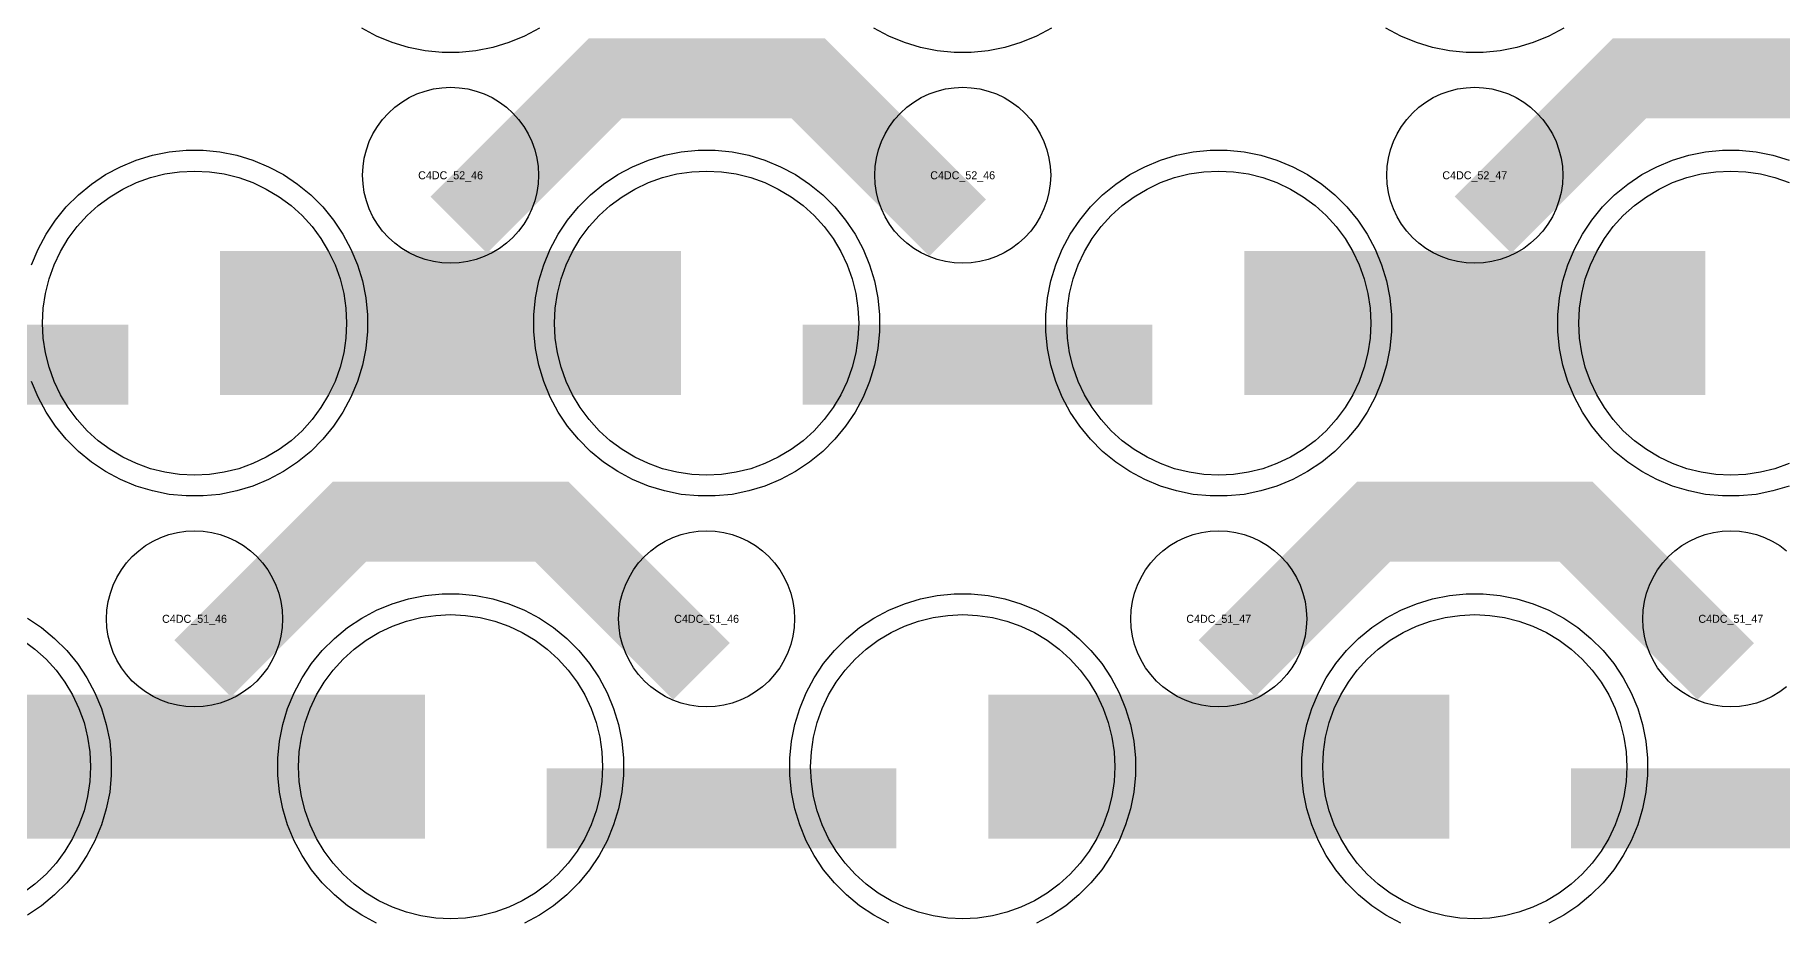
# Model space of a CAD drawing. Extents: x -11880 to 11880, y -14992 to 14992.
# Drawn here: x 2670 to 3216, y -7821 to -7544 of the extents above; entities that cross this region are included whole.
import ezdxf
from ezdxf.enums import TextEntityAlignment as Align

# ---------------------------------------------------------------- set-up
doc = ezdxf.new("R2010")
doc.units = 0
doc.header["$MEASUREMENT"] = 0
for name, color, linetype in [('GDS_775_DT_237', 138, 'CONTINUOUS'), ('RDL1_FS', 34, 'CONTINUOUS'), ('RDL_BS', 160, 'CONTINUOUS')]:
    doc.layers.add(name, color=color, linetype=linetype)

msp = doc.modelspace()

# ---------------------------------------------------------------- linework, layer by layer
at = {"layer": 'RDL1_FS'}
for points in [[(2720, -7681.744), (2715.343, -7681.515), (2710.732, -7680.831), (2706.209, -7679.699), (2701.819, -7678.127), (2697.605, -7676.135), (2693.605, -7673.737), (2689.86, -7670.959), (2686.406, -7667.829), (2683.276, -7664.375), (2680.498, -7660.63), (2678.1, -7656.63), (2676.108, -7652.416), (2674.536, -7648.026), (2673.404, -7643.503), (2672.72, -7638.892), (2672.491, -7634.235), (2672.72, -7629.578), (2673.404, -7624.967), (2674.536, -7620.444), (2676.108, -7616.054), (2678.1, -7611.84), (2680.498, -7607.84), (2683.276, -7604.095), (2686.406, -7600.641), (2689.86, -7597.511), (2693.605, -7594.733), (2697.605, -7592.335), (2701.819, -7590.343), (2706.209, -7588.771), (2710.732, -7587.639), (2715.343, -7586.955), (2720, -7586.726), (2724.657, -7586.955), (2729.268, -7587.639), (2733.791, -7588.771), (2738.181, -7590.343), (2742.395, -7592.335), (2746.395, -7594.733), (2750.14, -7597.511), (2753.594, -7600.641), (2756.724, -7604.095), (2759.502, -7607.84), (2761.9, -7611.84), (2763.892, -7616.054), (2765.464, -7620.444), (2766.596, -7624.967), (2767.28, -7629.578), (2767.509, -7634.235), (2767.28, -7638.892), (2766.596, -7643.503), (2765.464, -7648.026), (2763.892, -7652.416), (2761.9, -7656.63), (2759.502, -7660.63), (2756.724, -7664.375), (2753.594, -7667.829), (2750.14, -7670.959), (2746.395, -7673.737), (2742.395, -7676.135), (2738.181, -7678.127), (2733.791, -7679.699), (2729.268, -7680.831), (2724.657, -7681.515)], [(2880, -7681.744), (2875.343, -7681.515), (2870.732, -7680.831), (2866.209, -7679.699), (2861.819, -7678.127), (2857.605, -7676.135), (2853.605, -7673.737), (2849.86, -7670.959), (2846.406, -7667.829), (2843.276, -7664.375), (2840.498, -7660.63), (2838.1, -7656.63), (2836.108, -7652.416), (2834.536, -7648.026), (2833.404, -7643.503), (2832.72, -7638.892), (2832.491, -7634.235), (2832.72, -7629.578), (2833.404, -7624.967), (2834.536, -7620.444), (2836.108, -7616.054), (2838.1, -7611.84), (2840.498, -7607.84), (2843.276, -7604.095), (2846.406, -7600.641), (2849.86, -7597.511), (2853.605, -7594.733), (2857.605, -7592.335), (2861.819, -7590.343), (2866.209, -7588.771), (2870.732, -7587.639), (2875.343, -7586.955), (2880, -7586.726), (2884.657, -7586.955), (2889.268, -7587.639), (2893.791, -7588.771), (2898.181, -7590.343), (2902.395, -7592.335), (2906.395, -7594.733), (2910.14, -7597.511), (2913.594, -7600.641), (2916.724, -7604.095), (2919.502, -7607.84), (2921.9, -7611.84), (2923.892, -7616.054), (2925.464, -7620.444), (2926.596, -7624.967), (2927.28, -7629.578), (2927.509, -7634.235), (2927.28, -7638.892), (2926.596, -7643.503), (2925.464, -7648.026), (2923.892, -7652.416), (2921.9, -7656.63), (2919.502, -7660.63), (2916.724, -7664.375), (2913.594, -7667.829), (2910.14, -7670.959), (2906.395, -7673.737), (2902.395, -7676.135), (2898.181, -7678.127), (2893.791, -7679.699), (2889.268, -7680.831), (2884.657, -7681.515)], [(3040, -7681.744), (3035.343, -7681.515), (3030.732, -7680.831), (3026.209, -7679.699), (3021.819, -7678.127), (3017.605, -7676.135), (3013.605, -7673.737), (3009.86, -7670.959), (3006.406, -7667.829), (3003.276, -7664.375), (3000.498, -7660.63), (2998.1, -7656.63), (2996.108, -7652.416), (2994.536, -7648.026), (2993.404, -7643.503), (2992.72, -7638.892), (2992.491, -7634.235), (2992.72, -7629.578), (2993.404, -7624.967), (2994.536, -7620.444), (2996.108, -7616.054), (2998.1, -7611.84), (3000.498, -7607.84), (3003.276, -7604.095), (3006.406, -7600.641), (3009.86, -7597.511), (3013.605, -7594.733), (3017.605, -7592.335), (3021.819, -7590.343), (3026.209, -7588.771), (3030.732, -7587.639), (3035.343, -7586.955), (3040, -7586.726), (3044.657, -7586.955), (3049.268, -7587.639), (3053.791, -7588.771), (3058.181, -7590.343), (3062.395, -7592.335), (3066.395, -7594.733), (3070.14, -7597.511), (3073.594, -7600.641), (3076.724, -7604.095), (3079.502, -7607.84), (3081.9, -7611.84), (3083.892, -7616.054), (3085.464, -7620.444), (3086.596, -7624.967), (3087.28, -7629.578), (3087.509, -7634.235), (3087.28, -7638.892), (3086.596, -7643.503), (3085.464, -7648.026), (3083.892, -7652.416), (3081.9, -7656.63), (3079.502, -7660.63), (3076.724, -7664.375), (3073.594, -7667.829), (3070.14, -7670.959), (3066.395, -7673.737), (3062.395, -7676.135), (3058.181, -7678.127), (3053.791, -7679.699), (3049.268, -7680.831), (3044.657, -7681.515)], [(2800, -7820.304), (2795.343, -7820.075), (2790.732, -7819.391), (2786.209, -7818.259), (2781.819, -7816.687), (2777.605, -7814.695), (2773.605, -7812.297), (2769.86, -7809.519), (2766.406, -7806.389), (2763.276, -7802.935), (2760.498, -7799.19), (2758.1, -7795.19), (2756.108, -7790.976), (2754.536, -7786.586), (2753.404, -7782.063), (2752.72, -7777.452), (2752.491, -7772.795), (2752.72, -7768.138), (2753.404, -7763.527), (2754.536, -7759.004), (2756.108, -7754.614), (2758.1, -7750.4), (2760.498, -7746.4), (2763.276, -7742.655), (2766.406, -7739.201), (2769.86, -7736.071), (2773.605, -7733.293), (2777.605, -7730.895), (2781.819, -7728.903), (2786.209, -7727.331), (2790.732, -7726.199), (2795.343, -7725.515), (2800, -7725.286), (2804.657, -7725.515), (2809.268, -7726.199), (2813.791, -7727.331), (2818.181, -7728.903), (2822.395, -7730.895), (2826.395, -7733.293), (2830.14, -7736.071), (2833.594, -7739.201), (2836.724, -7742.655), (2839.502, -7746.4), (2841.9, -7750.4), (2843.892, -7754.614), (2845.464, -7759.004), (2846.596, -7763.527), (2847.28, -7768.138), (2847.509, -7772.795), (2847.28, -7777.452), (2846.596, -7782.063), (2845.464, -7786.586), (2843.892, -7790.976), (2841.9, -7795.19), (2839.502, -7799.19), (2836.724, -7802.935), (2833.594, -7806.389), (2830.14, -7809.519), (2826.395, -7812.297), (2822.395, -7814.695), (2818.181, -7816.687), (2813.791, -7818.259), (2809.268, -7819.391), (2804.657, -7820.075)], [(2960, -7820.304), (2955.343, -7820.075), (2950.732, -7819.391), (2946.209, -7818.259), (2941.819, -7816.687), (2937.605, -7814.695), (2933.605, -7812.297), (2929.86, -7809.519), (2926.406, -7806.389), (2923.276, -7802.935), (2920.498, -7799.19), (2918.1, -7795.19), (2916.108, -7790.976), (2914.536, -7786.586), (2913.404, -7782.063), (2912.72, -7777.452), (2912.491, -7772.795), (2912.72, -7768.138), (2913.404, -7763.527), (2914.536, -7759.004), (2916.108, -7754.614), (2918.1, -7750.4), (2920.498, -7746.4), (2923.276, -7742.655), (2926.406, -7739.201), (2929.86, -7736.071), (2933.605, -7733.293), (2937.605, -7730.895), (2941.819, -7728.903), (2946.209, -7727.331), (2950.732, -7726.199), (2955.343, -7725.515), (2960, -7725.286), (2964.657, -7725.515), (2969.268, -7726.199), (2973.791, -7727.331), (2978.181, -7728.903), (2982.395, -7730.895), (2986.395, -7733.293), (2990.14, -7736.071), (2993.594, -7739.201), (2996.724, -7742.655), (2999.502, -7746.4), (3001.9, -7750.4), (3003.892, -7754.614), (3005.464, -7759.004), (3006.596, -7763.527), (3007.28, -7768.138), (3007.509, -7772.795), (3007.28, -7777.452), (3006.596, -7782.063), (3005.464, -7786.586), (3003.892, -7790.976), (3001.9, -7795.19), (2999.502, -7799.19), (2996.724, -7802.935), (2993.594, -7806.389), (2990.14, -7809.519), (2986.395, -7812.297), (2982.395, -7814.695), (2978.181, -7816.687), (2973.791, -7818.259), (2969.268, -7819.391), (2964.657, -7820.075)], [(3120, -7820.304), (3115.343, -7820.075), (3110.732, -7819.391), (3106.209, -7818.259), (3101.819, -7816.687), (3097.605, -7814.695), (3093.605, -7812.297), (3089.86, -7809.519), (3086.406, -7806.389), (3083.276, -7802.935), (3080.498, -7799.19), (3078.1, -7795.19), (3076.108, -7790.976), (3074.536, -7786.586), (3073.404, -7782.063), (3072.72, -7777.452), (3072.491, -7772.795), (3072.72, -7768.138), (3073.404, -7763.527), (3074.536, -7759.004), (3076.108, -7754.614), (3078.1, -7750.4), (3080.498, -7746.4), (3083.276, -7742.655), (3086.406, -7739.201), (3089.86, -7736.071), (3093.605, -7733.293), (3097.605, -7730.895), (3101.819, -7728.903), (3106.209, -7727.331), (3110.732, -7726.199), (3115.343, -7725.515), (3120, -7725.286), (3124.657, -7725.515), (3129.268, -7726.199), (3133.791, -7727.331), (3138.181, -7728.903), (3142.395, -7730.895), (3146.395, -7733.293), (3150.14, -7736.071), (3153.594, -7739.201), (3156.724, -7742.655), (3159.502, -7746.4), (3161.9, -7750.4), (3163.892, -7754.614), (3165.464, -7759.004), (3166.596, -7763.527), (3167.28, -7768.138), (3167.509, -7772.795), (3167.28, -7777.452), (3166.596, -7782.063), (3165.464, -7786.586), (3163.892, -7790.976), (3161.9, -7795.19), (3159.502, -7799.19), (3156.724, -7802.935), (3153.594, -7806.389), (3150.14, -7809.519), (3146.395, -7812.297), (3142.395, -7814.695), (3138.181, -7816.687), (3133.791, -7818.259), (3129.268, -7819.391), (3124.657, -7820.075)]]:
    msp.add_lwpolyline(points, close=True, dxfattribs=at)
for points in [[(3218.181, -7678.127), (3213.791, -7679.699), (3209.268, -7680.831), (3204.657, -7681.515), (3200, -7681.744), (3195.343, -7681.515), (3190.732, -7680.831), (3186.209, -7679.699), (3181.819, -7678.127), (3177.605, -7676.135), (3173.605, -7673.737), (3169.86, -7670.959), (3166.406, -7667.829), (3163.276, -7664.375), (3160.498, -7660.63), (3158.1, -7656.63), (3156.108, -7652.416), (3154.536, -7648.026), (3153.404, -7643.503), (3152.72, -7638.892), (3152.491, -7634.235), (3152.72, -7629.578), (3153.404, -7624.967), (3154.536, -7620.444), (3156.108, -7616.054), (3158.1, -7611.84), (3160.498, -7607.84), (3163.276, -7604.095), (3166.406, -7600.641), (3169.86, -7597.511), (3173.605, -7594.733), (3177.605, -7592.335), (3181.819, -7590.343), (3186.209, -7588.771), (3190.732, -7587.639), (3195.343, -7586.955), (3200, -7586.726), (3204.657, -7586.955), (3209.268, -7587.639), (3213.791, -7588.771), (3218.181, -7590.343)], [(2666.395, -7733.293), (2670.14, -7736.071), (2673.594, -7739.201), (2676.724, -7742.655), (2679.502, -7746.4), (2681.9, -7750.4), (2683.892, -7754.614), (2685.464, -7759.004), (2686.596, -7763.527), (2687.28, -7768.138), (2687.509, -7772.795), (2687.28, -7777.452), (2686.596, -7782.063), (2685.464, -7786.586), (2683.892, -7790.976), (2681.9, -7795.19), (2679.502, -7799.19), (2676.724, -7802.935), (2673.594, -7806.389), (2670.14, -7809.519), (2666.395, -7812.297)]]:
    msp.add_lwpolyline(points, dxfattribs=at)
for points in [[(2728.002, -7634.235, 45, 45, 0), (2800.002, -7634.235, 45, 45, 0)], [(2800.002, -7634.235, 45, 45, 0), (2872.002, -7634.235, 45, 45, 0)], [(3048.002, -7634.235, 45, 45, 0), (3120.002, -7634.235, 45, 45, 0)], [(3120.002, -7634.235, 45, 45, 0), (3192.002, -7634.235, 45, 45, 0)], [(2648.002, -7772.795, 45, 45, 0), (2720.002, -7772.795, 45, 45, 0)], [(2720.002, -7772.795, 45, 45, 0), (2792.002, -7772.795, 45, 45, 0)], [(2968.002, -7772.795, 45, 45, 0), (3040.002, -7772.795, 45, 45, 0)], [(3040.002, -7772.795, 45, 45, 0), (3112.002, -7772.795, 45, 45, 0)]]:
    msp.add_lwpolyline(points, format="xyseb", dxfattribs=at)
at = {"layer": 'RDL_BS', "color": 241, "true_color": 0xf7abae}
for points in [[(2827.777, -7542.053), (2823.115, -7544.545), (2818.205, -7546.576), (2813.165, -7548.107), (2807.938, -7549.153), (2802.644, -7549.67), (2797.356, -7549.67), (2792.062, -7549.153), (2786.835, -7548.107), (2781.795, -7546.576), (2776.885, -7544.545), (2772.223, -7542.053)], [(2987.777, -7542.053), (2983.115, -7544.545), (2978.205, -7546.576), (2973.165, -7548.107), (2967.938, -7549.153), (2962.644, -7549.67), (2957.356, -7549.67), (2952.062, -7549.153), (2946.835, -7548.107), (2941.795, -7546.576), (2936.885, -7544.545), (2932.223, -7542.053)], [(3147.777, -7542.053), (3143.115, -7544.545), (3138.205, -7546.576), (3133.165, -7548.107), (3127.938, -7549.153), (3122.644, -7549.67), (3117.356, -7549.67), (3112.062, -7549.153), (3106.835, -7548.107), (3101.795, -7546.576), (3096.885, -7544.545), (3092.223, -7542.053)]]:
    msp.add_lwpolyline(points, dxfattribs=at)
at = {"layer": 'RDL_BS'}
for points in [[(2802.562, -7603.549, 25, 25, 0), (2848.377, -7557.734, 25, 25, 0), (2881.93, -7557.734, 25, 25, 0)], [(2958.401, -7604.448, 25, 25, 0), (2911.687, -7557.734, 25, 25, 0), (2881.929, -7557.734, 25, 25, 0)], [(3122.562, -7603.549, 25, 25, 0), (3168.377, -7557.734, 25, 25, 0), (3201.93, -7557.734, 25, 25, 0)], [(3278.401, -7604.448, 25, 25, 0), (3231.687, -7557.734, 25, 25, 0), (3201.929, -7557.734, 25, 25, 0)], [(2590.016, -7647.248, 25, 25, 0), (2699.281, -7647.248, 25, 25, 0)], [(2910.016, -7647.248, 25, 25, 0), (3019.281, -7647.248, 25, 25, 0)], [(2722.562, -7742.109, 25, 25, 0), (2768.377, -7696.294, 25, 25, 0), (2801.93, -7696.294, 25, 25, 0)], [(2878.401, -7743.008, 25, 25, 0), (2831.687, -7696.294, 25, 25, 0), (2801.929, -7696.294, 25, 25, 0)], [(3042.562, -7742.109, 25, 25, 0), (3088.377, -7696.294, 25, 25, 0), (3121.93, -7696.294, 25, 25, 0)], [(3198.401, -7743.008, 25, 25, 0), (3151.687, -7696.294, 25, 25, 0), (3121.929, -7696.294, 25, 25, 0)], [(2830.016, -7785.808, 25, 25, 0), (2939.281, -7785.808, 25, 25, 0)], [(3150.016, -7785.808, 25, 25, 0), (3259.281, -7785.808, 25, 25, 0)]]:
    msp.add_lwpolyline(points, format="xyseb", dxfattribs=at)
for points in [[(2800, -7615.541), (2797.307, -7615.409), (2794.635, -7615.013), (2792.016, -7614.356), (2789.481, -7613.449), (2787.044, -7612.297), (2784.72, -7610.904), (2782.557, -7609.301), (2780.558, -7607.489), (2778.746, -7605.49), (2777.143, -7603.327), (2775.75, -7601.003), (2774.598, -7598.566), (2773.691, -7596.031), (2773.034, -7593.412), (2772.638, -7590.74), (2772.506, -7588.047), (2772.638, -7585.354), (2773.034, -7582.682), (2773.691, -7580.063), (2774.598, -7577.528), (2775.75, -7575.091), (2777.143, -7572.767), (2778.746, -7570.604), (2780.558, -7568.605), (2782.557, -7566.793), (2784.72, -7565.19), (2787.044, -7563.797), (2789.481, -7562.645), (2792.016, -7561.738), (2794.635, -7561.081), (2797.307, -7560.685), (2800, -7560.553), (2802.693, -7560.685), (2805.365, -7561.081), (2807.984, -7561.738), (2810.519, -7562.645), (2812.956, -7563.797), (2815.28, -7565.19), (2817.443, -7566.793), (2819.442, -7568.605), (2821.254, -7570.604), (2822.857, -7572.767), (2824.25, -7575.091), (2825.402, -7577.528), (2826.309, -7580.063), (2826.966, -7582.682), (2827.362, -7585.354), (2827.494, -7588.047), (2827.362, -7590.74), (2826.966, -7593.412), (2826.309, -7596.031), (2825.402, -7598.566), (2824.25, -7601.003), (2822.857, -7603.327), (2821.254, -7605.49), (2819.442, -7607.489), (2817.443, -7609.301), (2815.28, -7610.904), (2812.956, -7612.297), (2810.519, -7613.449), (2807.984, -7614.356), (2805.365, -7615.013), (2802.693, -7615.409)], [(2960, -7615.541), (2957.307, -7615.409), (2954.635, -7615.013), (2952.016, -7614.356), (2949.481, -7613.449), (2947.044, -7612.297), (2944.72, -7610.904), (2942.557, -7609.301), (2940.558, -7607.489), (2938.746, -7605.49), (2937.143, -7603.327), (2935.75, -7601.003), (2934.598, -7598.566), (2933.691, -7596.031), (2933.034, -7593.412), (2932.638, -7590.74), (2932.506, -7588.047), (2932.638, -7585.354), (2933.034, -7582.682), (2933.691, -7580.063), (2934.598, -7577.528), (2935.75, -7575.091), (2937.143, -7572.767), (2938.746, -7570.604), (2940.558, -7568.605), (2942.557, -7566.793), (2944.72, -7565.19), (2947.044, -7563.797), (2949.481, -7562.645), (2952.016, -7561.738), (2954.635, -7561.081), (2957.307, -7560.685), (2960, -7560.553), (2962.693, -7560.685), (2965.365, -7561.081), (2967.984, -7561.738), (2970.519, -7562.645), (2972.956, -7563.797), (2975.28, -7565.19), (2977.443, -7566.793), (2979.442, -7568.605), (2981.254, -7570.604), (2982.857, -7572.767), (2984.25, -7575.091), (2985.402, -7577.528), (2986.309, -7580.063), (2986.966, -7582.682), (2987.362, -7585.354), (2987.494, -7588.047), (2987.362, -7590.74), (2986.966, -7593.412), (2986.309, -7596.031), (2985.402, -7598.566), (2984.25, -7601.003), (2982.857, -7603.327), (2981.254, -7605.49), (2979.442, -7607.489), (2977.443, -7609.301), (2975.28, -7610.904), (2972.956, -7612.297), (2970.519, -7613.449), (2967.984, -7614.356), (2965.365, -7615.013), (2962.693, -7615.409)], [(3120, -7615.541), (3117.307, -7615.409), (3114.635, -7615.013), (3112.016, -7614.356), (3109.481, -7613.449), (3107.044, -7612.297), (3104.72, -7610.904), (3102.557, -7609.301), (3100.558, -7607.489), (3098.746, -7605.49), (3097.143, -7603.327), (3095.75, -7601.003), (3094.598, -7598.566), (3093.691, -7596.031), (3093.034, -7593.412), (3092.638, -7590.74), (3092.506, -7588.047), (3092.638, -7585.354), (3093.034, -7582.682), (3093.691, -7580.063), (3094.598, -7577.528), (3095.75, -7575.091), (3097.143, -7572.767), (3098.746, -7570.604), (3100.558, -7568.605), (3102.557, -7566.793), (3104.72, -7565.19), (3107.044, -7563.797), (3109.481, -7562.645), (3112.016, -7561.738), (3114.635, -7561.081), (3117.307, -7560.685), (3120, -7560.553), (3122.693, -7560.685), (3125.365, -7561.081), (3127.984, -7561.738), (3130.519, -7562.645), (3132.956, -7563.797), (3135.28, -7565.19), (3137.443, -7566.793), (3139.442, -7568.605), (3141.254, -7570.604), (3142.857, -7572.767), (3144.25, -7575.091), (3145.402, -7577.528), (3146.309, -7580.063), (3146.966, -7582.682), (3147.362, -7585.354), (3147.494, -7588.047), (3147.362, -7590.74), (3146.966, -7593.412), (3146.309, -7596.031), (3145.402, -7598.566), (3144.25, -7601.003), (3142.857, -7603.327), (3141.254, -7605.49), (3139.442, -7607.489), (3137.443, -7609.301), (3135.28, -7610.904), (3132.956, -7612.297), (3130.519, -7613.449), (3127.984, -7614.356), (3125.365, -7615.013), (3122.693, -7615.409)], [(2877.356, -7688.235), (2872.062, -7687.718), (2866.835, -7686.672), (2861.795, -7685.141), (2856.885, -7683.11), (2852.223, -7680.618), (2847.809, -7677.671), (2843.708, -7674.309), (2839.926, -7670.527), (2836.564, -7666.426), (2833.617, -7662.012), (2831.125, -7657.35), (2829.094, -7652.44), (2827.563, -7647.4), (2826.517, -7642.173), (2826, -7636.879), (2826, -7631.591), (2826.517, -7626.297), (2827.563, -7621.07), (2829.094, -7616.03), (2831.125, -7611.12), (2833.617, -7606.458), (2836.564, -7602.044), (2839.926, -7597.943), (2843.708, -7594.161), (2847.809, -7590.799), (2852.223, -7587.852), (2856.885, -7585.36), (2861.795, -7583.329), (2866.835, -7581.798), (2872.062, -7580.752), (2877.356, -7580.235), (2882.644, -7580.235), (2887.938, -7580.752), (2893.165, -7581.798), (2898.205, -7583.329), (2903.115, -7585.36), (2907.777, -7587.852), (2912.191, -7590.799), (2916.292, -7594.161), (2920.074, -7597.943), (2923.436, -7602.044), (2926.383, -7606.458), (2928.875, -7611.12), (2930.906, -7616.03), (2932.437, -7621.07), (2933.483, -7626.297), (2934, -7631.591), (2934, -7636.879), (2933.483, -7642.173), (2932.437, -7647.4), (2930.906, -7652.44), (2928.875, -7657.35), (2926.383, -7662.012), (2923.436, -7666.426), (2920.074, -7670.527), (2916.292, -7674.309), (2912.191, -7677.671), (2907.777, -7680.618), (2903.115, -7683.11), (2898.205, -7685.141), (2893.165, -7686.672), (2887.938, -7687.718), (2882.644, -7688.235)], [(3037.356, -7688.235), (3032.062, -7687.718), (3026.835, -7686.672), (3021.795, -7685.141), (3016.885, -7683.11), (3012.223, -7680.618), (3007.809, -7677.671), (3003.708, -7674.309), (2999.926, -7670.527), (2996.564, -7666.426), (2993.617, -7662.012), (2991.125, -7657.35), (2989.094, -7652.44), (2987.563, -7647.4), (2986.517, -7642.173), (2986, -7636.879), (2986, -7631.591), (2986.517, -7626.297), (2987.563, -7621.07), (2989.094, -7616.03), (2991.125, -7611.12), (2993.617, -7606.458), (2996.564, -7602.044), (2999.926, -7597.943), (3003.708, -7594.161), (3007.809, -7590.799), (3012.223, -7587.852), (3016.885, -7585.36), (3021.795, -7583.329), (3026.835, -7581.798), (3032.062, -7580.752), (3037.356, -7580.235), (3042.644, -7580.235), (3047.938, -7580.752), (3053.165, -7581.798), (3058.205, -7583.329), (3063.115, -7585.36), (3067.777, -7587.852), (3072.191, -7590.799), (3076.292, -7594.161), (3080.074, -7597.943), (3083.436, -7602.044), (3086.383, -7606.458), (3088.875, -7611.12), (3090.906, -7616.03), (3092.437, -7621.07), (3093.483, -7626.297), (3094, -7631.591), (3094, -7636.879), (3093.483, -7642.173), (3092.437, -7647.4), (3090.906, -7652.44), (3088.875, -7657.35), (3086.383, -7662.012), (3083.436, -7666.426), (3080.074, -7670.527), (3076.292, -7674.309), (3072.191, -7677.671), (3067.777, -7680.618), (3063.115, -7683.11), (3058.205, -7685.141), (3053.165, -7686.672), (3047.938, -7687.718), (3042.644, -7688.235)], [(2720, -7754.101), (2717.307, -7753.969), (2714.635, -7753.573), (2712.016, -7752.916), (2709.481, -7752.009), (2707.044, -7750.857), (2704.72, -7749.464), (2702.557, -7747.861), (2700.558, -7746.049), (2698.746, -7744.05), (2697.143, -7741.887), (2695.75, -7739.563), (2694.598, -7737.126), (2693.691, -7734.591), (2693.034, -7731.972), (2692.638, -7729.3), (2692.506, -7726.607), (2692.638, -7723.914), (2693.034, -7721.242), (2693.691, -7718.623), (2694.598, -7716.088), (2695.75, -7713.651), (2697.143, -7711.327), (2698.746, -7709.164), (2700.558, -7707.165), (2702.557, -7705.353), (2704.72, -7703.75), (2707.044, -7702.357), (2709.481, -7701.205), (2712.016, -7700.298), (2714.635, -7699.641), (2717.307, -7699.245), (2720, -7699.113), (2722.693, -7699.245), (2725.365, -7699.641), (2727.984, -7700.298), (2730.519, -7701.205), (2732.956, -7702.357), (2735.28, -7703.75), (2737.443, -7705.353), (2739.442, -7707.165), (2741.254, -7709.164), (2742.857, -7711.327), (2744.25, -7713.651), (2745.402, -7716.088), (2746.309, -7718.623), (2746.966, -7721.242), (2747.362, -7723.914), (2747.494, -7726.607), (2747.362, -7729.3), (2746.966, -7731.972), (2746.309, -7734.591), (2745.402, -7737.126), (2744.25, -7739.563), (2742.857, -7741.887), (2741.254, -7744.05), (2739.442, -7746.049), (2737.443, -7747.861), (2735.28, -7749.464), (2732.956, -7750.857), (2730.519, -7752.009), (2727.984, -7752.916), (2725.365, -7753.573), (2722.693, -7753.969)], [(2880, -7754.101), (2877.307, -7753.969), (2874.635, -7753.573), (2872.016, -7752.916), (2869.481, -7752.009), (2867.044, -7750.857), (2864.72, -7749.464), (2862.557, -7747.861), (2860.558, -7746.049), (2858.746, -7744.05), (2857.143, -7741.887), (2855.75, -7739.563), (2854.598, -7737.126), (2853.691, -7734.591), (2853.034, -7731.972), (2852.638, -7729.3), (2852.506, -7726.607), (2852.638, -7723.914), (2853.034, -7721.242), (2853.691, -7718.623), (2854.598, -7716.088), (2855.75, -7713.651), (2857.143, -7711.327), (2858.746, -7709.164), (2860.558, -7707.165), (2862.557, -7705.353), (2864.72, -7703.75), (2867.044, -7702.357), (2869.481, -7701.205), (2872.016, -7700.298), (2874.635, -7699.641), (2877.307, -7699.245), (2880, -7699.113), (2882.693, -7699.245), (2885.365, -7699.641), (2887.984, -7700.298), (2890.519, -7701.205), (2892.956, -7702.357), (2895.28, -7703.75), (2897.443, -7705.353), (2899.442, -7707.165), (2901.254, -7709.164), (2902.857, -7711.327), (2904.25, -7713.651), (2905.402, -7716.088), (2906.309, -7718.623), (2906.966, -7721.242), (2907.362, -7723.914), (2907.494, -7726.607), (2907.362, -7729.3), (2906.966, -7731.972), (2906.309, -7734.591), (2905.402, -7737.126), (2904.25, -7739.563), (2902.857, -7741.887), (2901.254, -7744.05), (2899.442, -7746.049), (2897.443, -7747.861), (2895.28, -7749.464), (2892.956, -7750.857), (2890.519, -7752.009), (2887.984, -7752.916), (2885.365, -7753.573), (2882.693, -7753.969)], [(3040, -7754.101), (3037.307, -7753.969), (3034.635, -7753.573), (3032.016, -7752.916), (3029.481, -7752.009), (3027.044, -7750.857), (3024.72, -7749.464), (3022.557, -7747.861), (3020.558, -7746.049), (3018.746, -7744.05), (3017.143, -7741.887), (3015.75, -7739.563), (3014.598, -7737.126), (3013.691, -7734.591), (3013.034, -7731.972), (3012.638, -7729.3), (3012.506, -7726.607), (3012.638, -7723.914), (3013.034, -7721.242), (3013.691, -7718.623), (3014.598, -7716.088), (3015.75, -7713.651), (3017.143, -7711.327), (3018.746, -7709.164), (3020.558, -7707.165), (3022.557, -7705.353), (3024.72, -7703.75), (3027.044, -7702.357), (3029.481, -7701.205), (3032.016, -7700.298), (3034.635, -7699.641), (3037.307, -7699.245), (3040, -7699.113), (3042.693, -7699.245), (3045.365, -7699.641), (3047.984, -7700.298), (3050.519, -7701.205), (3052.956, -7702.357), (3055.28, -7703.75), (3057.443, -7705.353), (3059.442, -7707.165), (3061.254, -7709.164), (3062.857, -7711.327), (3064.25, -7713.651), (3065.402, -7716.088), (3066.309, -7718.623), (3066.966, -7721.242), (3067.362, -7723.914), (3067.494, -7726.607), (3067.362, -7729.3), (3066.966, -7731.972), (3066.309, -7734.591), (3065.402, -7737.126), (3064.25, -7739.563), (3062.857, -7741.887), (3061.254, -7744.05), (3059.442, -7746.049), (3057.443, -7747.861), (3055.28, -7749.464), (3052.956, -7750.857), (3050.519, -7752.009), (3047.984, -7752.916), (3045.365, -7753.573), (3042.693, -7753.969)]]:
    msp.add_lwpolyline(points, close=True, dxfattribs=at)
for points in [[(2669.094, -7616.03), (2671.125, -7611.12), (2673.617, -7606.458), (2676.564, -7602.044), (2679.926, -7597.943), (2683.708, -7594.161), (2687.809, -7590.799), (2692.223, -7587.852), (2696.885, -7585.36), (2701.795, -7583.329), (2706.835, -7581.798), (2712.062, -7580.752), (2717.356, -7580.235), (2722.644, -7580.235), (2727.938, -7580.752), (2733.165, -7581.798), (2738.205, -7583.329), (2743.115, -7585.36), (2747.777, -7587.852), (2752.191, -7590.799), (2756.292, -7594.161), (2760.074, -7597.943), (2763.436, -7602.044), (2766.383, -7606.458), (2768.875, -7611.12), (2770.906, -7616.03), (2772.437, -7621.07), (2773.483, -7626.297), (2774, -7631.591), (2774, -7636.879), (2773.483, -7642.173), (2772.437, -7647.4), (2770.906, -7652.44), (2768.875, -7657.35), (2766.383, -7662.012), (2763.436, -7666.426), (2760.074, -7670.527), (2756.292, -7674.309), (2752.191, -7677.671), (2747.777, -7680.618), (2743.115, -7683.11), (2738.205, -7685.141), (2733.165, -7686.672), (2727.938, -7687.718), (2722.644, -7688.235), (2717.356, -7688.235), (2712.062, -7687.718), (2706.835, -7686.672), (2701.795, -7685.141), (2696.885, -7683.11), (2692.223, -7680.618), (2687.809, -7677.671), (2683.708, -7674.309), (2679.926, -7670.527), (2676.564, -7666.426), (2673.617, -7662.012), (2671.125, -7657.35), (2669.094, -7652.44)], [(3218.205, -7685.141), (3213.165, -7686.672), (3207.938, -7687.718), (3202.644, -7688.235), (3197.356, -7688.235), (3192.062, -7687.718), (3186.835, -7686.672), (3181.795, -7685.141), (3176.885, -7683.11), (3172.223, -7680.618), (3167.809, -7677.671), (3163.708, -7674.309), (3159.926, -7670.527), (3156.564, -7666.426), (3153.617, -7662.012), (3151.125, -7657.35), (3149.094, -7652.44), (3147.563, -7647.4), (3146.517, -7642.173), (3146, -7636.879), (3146, -7631.591), (3146.517, -7626.297), (3147.563, -7621.07), (3149.094, -7616.03), (3151.125, -7611.12), (3153.617, -7606.458), (3156.564, -7602.044), (3159.926, -7597.943), (3163.708, -7594.161), (3167.809, -7590.799), (3172.223, -7587.852), (3176.885, -7585.36), (3181.795, -7583.329), (3186.835, -7581.798), (3192.062, -7580.752), (3197.356, -7580.235), (3202.644, -7580.235), (3207.938, -7580.752), (3213.165, -7581.798), (3218.205, -7583.329)], [(3217.443, -7747.861), (3215.28, -7749.464), (3212.956, -7750.857), (3210.519, -7752.009), (3207.984, -7752.916), (3205.365, -7753.573), (3202.693, -7753.969), (3200, -7754.101), (3197.307, -7753.969), (3194.635, -7753.573), (3192.016, -7752.916), (3189.481, -7752.009), (3187.044, -7750.857), (3184.72, -7749.464), (3182.557, -7747.861), (3180.558, -7746.049), (3178.746, -7744.05), (3177.143, -7741.887), (3175.75, -7739.563), (3174.598, -7737.126), (3173.691, -7734.591), (3173.034, -7731.972), (3172.638, -7729.3), (3172.506, -7726.607), (3172.638, -7723.914), (3173.034, -7721.242), (3173.691, -7718.623), (3174.598, -7716.088), (3175.75, -7713.651), (3177.143, -7711.327), (3178.746, -7709.164), (3180.558, -7707.165), (3182.557, -7705.353), (3184.72, -7703.75), (3187.044, -7702.357), (3189.481, -7701.205), (3192.016, -7700.298), (3194.635, -7699.641), (3197.307, -7699.245), (3200, -7699.113), (3202.693, -7699.245), (3205.365, -7699.641), (3207.984, -7700.298), (3210.519, -7701.205), (3212.956, -7702.357), (3215.28, -7703.75), (3217.443, -7705.353)], [(2776.885, -7821.67), (2772.223, -7819.178), (2767.809, -7816.231), (2763.708, -7812.869), (2759.926, -7809.087), (2756.564, -7804.986), (2753.617, -7800.572), (2751.125, -7795.91), (2749.094, -7791), (2747.563, -7785.96), (2746.517, -7780.733), (2746, -7775.439), (2746, -7770.151), (2746.517, -7764.857), (2747.563, -7759.63), (2749.094, -7754.59), (2751.125, -7749.68), (2753.617, -7745.018), (2756.564, -7740.604), (2759.926, -7736.503), (2763.708, -7732.721), (2767.809, -7729.359), (2772.223, -7726.412), (2776.885, -7723.92), (2781.795, -7721.889), (2786.835, -7720.358), (2792.062, -7719.312), (2797.356, -7718.795), (2802.644, -7718.795), (2807.938, -7719.312), (2813.165, -7720.358), (2818.205, -7721.889), (2823.115, -7723.92), (2827.777, -7726.412), (2832.191, -7729.359), (2836.292, -7732.721), (2840.074, -7736.503), (2843.436, -7740.604), (2846.383, -7745.018), (2848.875, -7749.68), (2850.906, -7754.59), (2852.437, -7759.63), (2853.483, -7764.857), (2854, -7770.151), (2854, -7775.439), (2853.483, -7780.733), (2852.437, -7785.96), (2850.906, -7791), (2848.875, -7795.91), (2846.383, -7800.572), (2843.436, -7804.986), (2840.074, -7809.087), (2836.292, -7812.869), (2832.191, -7816.231), (2827.777, -7819.178), (2823.115, -7821.67)], [(2936.885, -7821.67), (2932.223, -7819.178), (2927.809, -7816.231), (2923.708, -7812.869), (2919.926, -7809.087), (2916.564, -7804.986), (2913.617, -7800.572), (2911.125, -7795.91), (2909.094, -7791), (2907.563, -7785.96), (2906.517, -7780.733), (2906, -7775.439), (2906, -7770.151), (2906.517, -7764.857), (2907.563, -7759.63), (2909.094, -7754.59), (2911.125, -7749.68), (2913.617, -7745.018), (2916.564, -7740.604), (2919.926, -7736.503), (2923.708, -7732.721), (2927.809, -7729.359), (2932.223, -7726.412), (2936.885, -7723.92), (2941.795, -7721.889), (2946.835, -7720.358), (2952.062, -7719.312), (2957.356, -7718.795), (2962.644, -7718.795), (2967.938, -7719.312), (2973.165, -7720.358), (2978.205, -7721.889), (2983.115, -7723.92), (2987.777, -7726.412), (2992.191, -7729.359), (2996.292, -7732.721), (3000.074, -7736.503), (3003.436, -7740.604), (3006.383, -7745.018), (3008.875, -7749.68), (3010.906, -7754.59), (3012.437, -7759.63), (3013.483, -7764.857), (3014, -7770.151), (3014, -7775.439), (3013.483, -7780.733), (3012.437, -7785.96), (3010.906, -7791), (3008.875, -7795.91), (3006.383, -7800.572), (3003.436, -7804.986), (3000.074, -7809.087), (2996.292, -7812.869), (2992.191, -7816.231), (2987.777, -7819.178), (2983.115, -7821.67)], [(3096.885, -7821.67), (3092.223, -7819.178), (3087.809, -7816.231), (3083.708, -7812.869), (3079.926, -7809.087), (3076.564, -7804.986), (3073.617, -7800.572), (3071.125, -7795.91), (3069.094, -7791), (3067.563, -7785.96), (3066.517, -7780.733), (3066, -7775.439), (3066, -7770.151), (3066.517, -7764.857), (3067.563, -7759.63), (3069.094, -7754.59), (3071.125, -7749.68), (3073.617, -7745.018), (3076.564, -7740.604), (3079.926, -7736.503), (3083.708, -7732.721), (3087.809, -7729.359), (3092.223, -7726.412), (3096.885, -7723.92), (3101.795, -7721.889), (3106.835, -7720.358), (3112.062, -7719.312), (3117.356, -7718.795), (3122.644, -7718.795), (3127.938, -7719.312), (3133.165, -7720.358), (3138.205, -7721.889), (3143.115, -7723.92), (3147.777, -7726.412), (3152.191, -7729.359), (3156.292, -7732.721), (3160.074, -7736.503), (3163.436, -7740.604), (3166.383, -7745.018), (3168.875, -7749.68), (3170.906, -7754.59), (3172.437, -7759.63), (3173.483, -7764.857), (3174, -7770.151), (3174, -7775.439), (3173.483, -7780.733), (3172.437, -7785.96), (3170.906, -7791), (3168.875, -7795.91), (3166.383, -7800.572), (3163.436, -7804.986), (3160.074, -7809.087), (3156.292, -7812.869), (3152.191, -7816.231), (3147.777, -7819.178), (3143.115, -7821.67)], [(2667.777, -7726.412), (2672.191, -7729.359), (2676.292, -7732.721), (2680.074, -7736.503), (2683.436, -7740.604), (2686.383, -7745.018), (2688.875, -7749.68), (2690.906, -7754.59), (2692.437, -7759.63), (2693.483, -7764.857), (2694, -7770.151), (2694, -7775.439), (2693.483, -7780.733), (2692.437, -7785.96), (2690.906, -7791), (2688.875, -7795.91), (2686.383, -7800.572), (2683.436, -7804.986), (2680.074, -7809.087), (2676.292, -7812.869), (2672.191, -7816.231), (2667.777, -7819.178)]]:
    msp.add_lwpolyline(points, dxfattribs=at)

# ---------------------------------------------------------------- texts
at = {"layer": 'GDS_775_DT_237'}
for s, p in [('C4DC_52_46', (2800, -7588.047)), ('C4DC_52_46', (2800, -7588.047)), ('C4DC_52_46', (2960, -7588.047)), ('C4DC_52_46', (2960, -7588.047)), ('C4DC_52_47', (3120, -7588.047)), ('C4DC_52_47', (3120, -7588.047)), ('C4DC_51_46', (2720, -7726.607)), ('C4DC_51_46', (2720, -7726.607)), ('C4DC_51_46', (2880, -7726.607)), ('C4DC_51_46', (2880, -7726.607)), ('C4DC_51_47', (3040, -7726.607)), ('C4DC_51_47', (3040, -7726.607)), ('C4DC_51_47', (3200, -7726.607)), ('C4DC_51_47', (3200, -7726.607))]:
    msp.add_text(s, height=2.5, dxfattribs=at).set_placement(p, align=Align.MIDDLE_CENTER)

doc.saveas('drawing.dxf')
